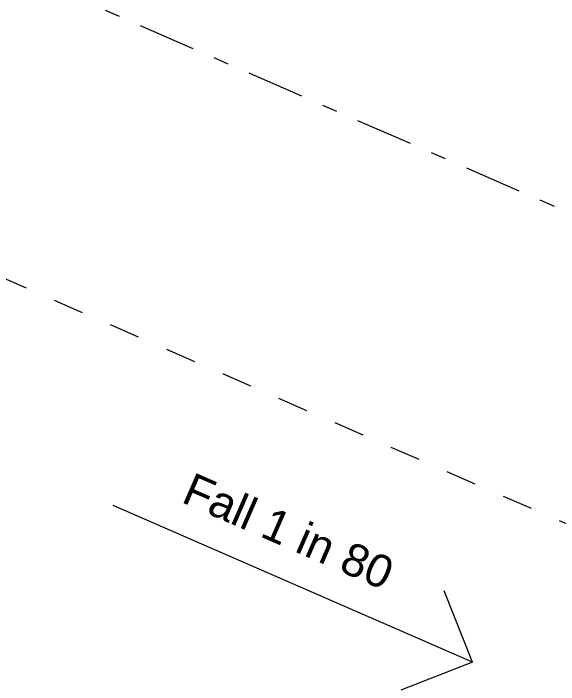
# Model space of a CAD drawing. Header units: millimetres. Extents: x -37281 to 954596, y -59787 to 956680.
# Drawn here: x 869816 to 874843, y -23037 to -16851 of the extents above; entities that cross this region are included whole.
import ezdxf
from ezdxf.enums import TextEntityAlignment as Align

# ---------------------------------------------------------------- set-up
doc = ezdxf.new("R2010")
doc.units = ezdxf.units.MM
doc.header["$MEASUREMENT"] = 0
doc.linetypes.add('Dashed', pattern=[564.444447, 282.222223, -282.222223])
doc.linetypes.add('Double Dashed', pattern=[1093.611073, 529.166651, -211.666656, 141.111112, -211.666656])
for name, color, linetype in [('A-95-MC_Marker_Section_P2.Marker', 7, 'Continuous'), ('New_A-15-MG_Structural_Grid_Phase_2', 7, 'Continuous'), ('New_A-20-M_Roof_Accessory', 7, 'Continuous')]:
    doc.layers.add(name, color=color, linetype=linetype)
for name, color, linetype, lineweight in [('A-95-MC_Marker_Section_P2.Marker_Pen_No__1', 7, 'Continuous', 13), ('New_A-20-M_Roof_Accessory_Pen_No__1', 7, 'Continuous', 13), ('New_A-95-P_Text_1_50_GA_Pen_No__1', 7, 'Continuous', 13)]:
    doc.layers.add(name, color=color, linetype=linetype, lineweight=lineweight)
doc.layers.add('New_A-15-MG_Structural_Grid_Phase_2_Pen_No__222', color=7, linetype='Continuous', lineweight=13, true_color=0x65af33)
doc.layers.add('New_A-20-M_Roof_Accessory_Pen_No__81', color=7, linetype='Continuous', lineweight=20, true_color=0x6a6a6a)
doc.styles.add('GENERATED_STYLE_4', font='')
doc.styles.get('GENERATED_STYLE_4').set_extended_font_data('Swis721 BT')

# ---------------------------------------------------------------- blocks, each defined once
blk = doc.blocks.new('Polyline_4_2', base_point=(874048.1, -22829.9))
at = {"layer": 'New_A-20-M_Roof_Accessory_Pen_No__1', "linetype": 'Continuous'}
for q in [(873789.6, -22171.7), (873389.9, -23088.3)]:
    blk.add_line((874048.1, -22829.9), q, dxfattribs=at)
at = {"layer": 'New_A-20-M_Roof_Accessory_Pen_No__81', "linetype": 'Continuous', "flags": 128}
blk.add_lwpolyline([(874048.1, -22829.9), (870736.8, -21386)], dxfattribs=at)
blk = doc.blocks.new('Standard grid marker_8')
at = {"layer": 'New_A-15-MG_Structural_Grid_Phase_2_Pen_No__222', "linetype": 'Double Dashed'}
blk.add_line((705.1, 0), (32130.3, 0), dxfattribs=at)
at = {"layer": 'New_A-15-MG_Structural_Grid_Phase_2_Pen_No__222', "style": 'GENERATED_STYLE_4'}
for tag, p in [('AC_MarkerText_1_0', (-500, 43.4)), ('AC_MarkerText_1_1', (33335.4, 43.4))]:
    blk.add_attdef(tag, text='', height=350, rotation=180, dxfattribs=at).set_placement(p, align=Align.MIDDLE_CENTER)
blk = doc.blocks.new('Cutting Plane_3_2', base_point=(879995.8, -23770.8))
at = {"layer": 'A-95-MC_Marker_Section_P2.Marker_Pen_No__1', "linetype": 'Dashed'}
blk.add_line((879766.6, -23670.9), (850232.4, -10792.5), dxfattribs=at)

msp = doc.modelspace()

# ---------------------------------------------------------------- block references
at = {"layer": 'A-95-MC_Marker_Section_P2.Marker'}
msp.add_blockref('Cutting Plane_3_2', (879995.8, -23770.8), dxfattribs=at)
at = {"layer": 'New_A-15-MG_Structural_Grid_Phase_2', "color": 8, "linetype": 'Continuous', "lineweight": 15, "zscale": 1000, "rotation": 156.4404115839929}
msp.add_blockref('Standard grid marker_8', (880139.5, -20956.1), dxfattribs=at)
at = {"layer": 'New_A-20-M_Roof_Accessory', "color": 251, "linetype": 'Continuous', "lineweight": 20, "true_color": 0x6a6a6a}
msp.add_blockref('Polyline_4_2', (874048.1, -22829.9), dxfattribs=at)

# ---------------------------------------------------------------- texts
at = {"layer": 'New_A-95-P_Text_1_50_GA_Pen_No__1', "linetype": 'Continuous', "insert": (872412.7, -21485.2), "char_height": 300.011, "attachment_point": 2, "rotation": 336.44041, "style": 'GENERATED_STYLE_4'}
msp.add_mtext('\\A1;{\\fSwis721 BT|b0|i0|c0|p34;Fall 1 in 80}', dxfattribs=at)

doc.saveas('drawing.dxf')
